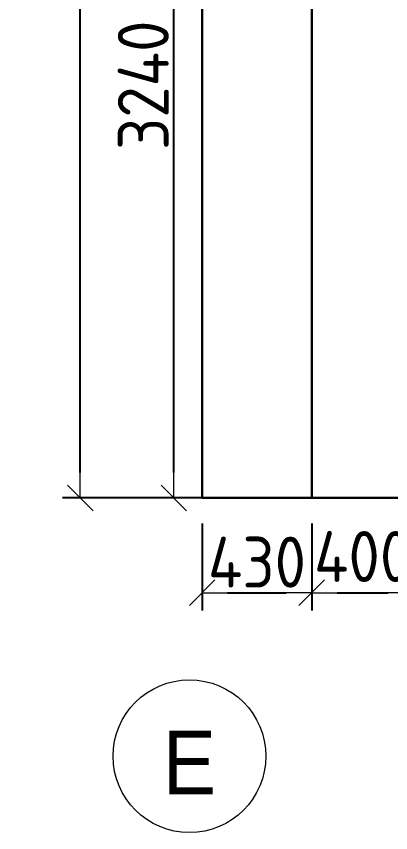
# Model space of a CAD drawing. Header units: millimetres. Extents: x -213536 to 1564669, y -45299 to 942238.
# Drawn here: x 165551 to 167021, y -45299 to -42095 of the extents above; entities that cross this region are included whole.
import ezdxf

# ---------------------------------------------------------------- set-up
doc = ezdxf.new("R2010")
doc.units = ezdxf.units.MM
doc.linetypes.add('50_200_ШТРИХ_1Т_ш5_п1_п1_', pattern=[700, 500, -100, 0, -100])
for name, color, linetype, lineweight in [('Оси-1', 7, 'Continuous', 20), ('Оси-2', 7, '50_200_ШТРИХ_1Т_ш5_п1_п1_', 9), ('Основные линии', 7, 'Continuous', 30), ('Размеры', 7, 'Continuous', 15)]:
    doc.layers.add(name, color=color, linetype=linetype, lineweight=lineweight)
doc.styles.add('Arial', font='arial.ttf', dxfattribs={"width": 0.9, "height": 500})
doc.styles.add('СПДС', font='isocpeur.ttf', dxfattribs={"width": 0.9})
doc.dimstyles.new('Размера А3', dxfattribs={"dimtxt": 200, "dimasz": 100, "dimexe": 70, "dimexo": 100, "dimgap": 20, "dimtad": 1, "dimdec": 0, "dimrnd": 10, "dimzin": 0, "dimdsep": 46, "dimtxsty": 'СПДС', "dimblk": 'ARROWHEAD_6', "dimcen": 1, "dimclrd": 256, "dimclre": 256, "dimclrt": 256, "dimazin": 0, "dimtfac": 1, "dimtdec": 0, "dimtmove": 2, "dimatfit": 3, "dimfxl": 1, "dimtolj": 1, "dimtzin": 0, "dimarcsym": 0})

# ---------------------------------------------------------------- blocks, each defined once
blk = doc.blocks.new('ARROWHEAD_6')
at = {"color": 0, "linetype": 'Continuous'}
for p, q in [((-0.5, -0.5), (0.5, 0.5)), ((0, 0), (-1, 0))]:
    blk.add_line(p, q, dxfattribs=at)
blk = doc.blocks.new('*D5751')
at = {"layer": 'Defpoints', "color": 0, "lineweight": 50, "transparency": 16777216}
for p in [(166169.3, -40745.3), (166710.7, -40745.3), (166710.7, -43985.3)]:
    blk.add_point(p, dxfattribs=at)
at = {"layer": 'Размеры', "lineweight": -2, "transparency": 16777216}
for p, q in [((166610.7, -40745.3), (166099.3, -40745.3)), ((166169.3, -43885.3), (166169.3, -40845.3)), ((166610.7, -43985.3), (166099.3, -43985.3))]:
    blk.add_line(p, q, dxfattribs=at)
at = {"layer": 'Размеры', "lineweight": -2, "transparency": 16777216, "xscale": 100, "yscale": 100, "zscale": 100}
for p, rotation in [((166169.3, -40745.3), 90), ((166169.3, -43985.3), 270)]:
    blk.add_blockref('ARROWHEAD_6', p, dxfattribs=dict(at, rotation=rotation))
at = {"layer": 'Размеры', "lineweight": 15, "transparency": 16777216, "insert": (166049.3, -42365.3), "char_height": 200, "attachment_point": 5, "rotation": 90, "style": 'СПДС'}
blk.add_mtext('\\A1;3240', dxfattribs=at)
blk = doc.blocks.new('*D5752')
at = {"layer": 'Defpoints', "color": 0, "lineweight": 50, "transparency": 16777216}
for p in [(166710.7, -43985.3), (167110.7, -43985.3), (167110.7, -44357.2)]:
    blk.add_point(p, dxfattribs=at)
at = {"layer": 'Размеры', "lineweight": -2, "transparency": 16777216}
for p, q in [((166710.7, -44085.3), (166710.7, -44427.2)), ((167110.7, -44085.3), (167110.7, -44427.2)), ((166810.7, -44357.2), (167010.7, -44357.2))]:
    blk.add_line(p, q, dxfattribs=at)
at = {"layer": 'Размеры', "lineweight": -2, "transparency": 16777216, "xscale": 100, "yscale": 100, "zscale": 100, "rotation": 180}
blk.add_blockref('ARROWHEAD_6', (166710.7, -44357.2), dxfattribs=at)
at = {"layer": 'Размеры', "lineweight": -2, "transparency": 16777216, "xscale": 100, "yscale": 100, "zscale": 100}
blk.add_blockref('ARROWHEAD_6', (167110.7, -44357.2), dxfattribs=at)
at = {"layer": 'Размеры', "lineweight": 15, "transparency": 16777216, "insert": (166910.7, -44215.2), "char_height": 200, "attachment_point": 5, "style": 'СПДС'}
blk.add_mtext('\\A1;400', dxfattribs=at)
blk = doc.blocks.new('*D5754')
at = {"layer": 'Defpoints', "color": 0, "lineweight": 50, "transparency": 16777216}
for p in [(166280.7, -43985.3), (166710.7, -43985.3), (166710.7, -44357.2)]:
    blk.add_point(p, dxfattribs=at)
at = {"layer": 'Размеры', "lineweight": -2, "transparency": 16777216}
for p, q in [((166280.7, -44085.3), (166280.7, -44427.2)), ((166710.7, -44085.3), (166710.7, -44427.2)), ((166380.7, -44357.2), (166610.7, -44357.2))]:
    blk.add_line(p, q, dxfattribs=at)
at = {"layer": 'Размеры', "lineweight": -2, "transparency": 16777216, "xscale": 100, "yscale": 100, "zscale": 100, "rotation": 180}
blk.add_blockref('ARROWHEAD_6', (166280.7, -44357.2), dxfattribs=at)
at = {"layer": 'Размеры', "lineweight": -2, "transparency": 16777216, "xscale": 100, "yscale": 100, "zscale": 100}
blk.add_blockref('ARROWHEAD_6', (166710.7, -44357.2), dxfattribs=at)
at = {"layer": 'Размеры', "lineweight": 15, "transparency": 16777216, "insert": (166495.7, -44237.2), "char_height": 200, "attachment_point": 5, "style": 'СПДС'}
blk.add_mtext('\\A1;430', dxfattribs=at)
blk = doc.blocks.new('Ось сетки - Круг_Ø6_00__ISO-2_5_0_9K_-17386508-АИ_План этажа Радиаторы_2')
at = {"layer": 'Оси-1'}
blk.add_circle((0, 0), 3, dxfattribs=at)
blk = doc.blocks.new('*D5791')
at = {"layer": 'Defpoints', "color": 0, "lineweight": 50, "transparency": 16777216}
for p in [(165801.9, -36705.3), (166280.7, -36705.3), (166230.7, -43985.3)]:
    blk.add_point(p, dxfattribs=at)
at = {"layer": 'Размеры', "lineweight": -2, "transparency": 16777216}
for p, q in [((166180.7, -36705.3), (165731.9, -36705.3)), ((165801.9, -43885.3), (165801.9, -36805.3)), ((166130.7, -43985.3), (165731.9, -43985.3))]:
    blk.add_line(p, q, dxfattribs=at)
at = {"layer": 'Размеры', "lineweight": -2, "transparency": 16777216, "xscale": 100, "yscale": 100, "zscale": 100}
for p, rotation in [((165801.9, -36705.3), 90), ((165801.9, -43985.3), 270)]:
    blk.add_blockref('ARROWHEAD_6', p, dxfattribs=dict(at, rotation=rotation))
at = {"layer": 'Размеры', "lineweight": 15, "transparency": 16777216, "insert": (165681.9, -40345.3), "char_height": 200, "attachment_point": 5, "rotation": 90, "style": 'СПДС'}
blk.add_mtext('\\A1;7280', dxfattribs=at)

msp = doc.modelspace()

# ---------------------------------------------------------------- linework, layer by layer
at = {"layer": 'Основные линии'}
for p, q in [((166280.7, -43985.3), (166710.7, -43985.3)), ((166710.7, -43985.3), (167110.7, -43985.3))]:
    msp.add_line(p, q, dxfattribs=at)
msp.add_lwpolyline([(166280.7, -36705.3), (166280.7, -43985.3), (166710.7, -43985.3), (166710.7, -34855.3), (166540.7, -34855.3)], dxfattribs=at)
msp.add_lwpolyline([(166710.7, -43985.3), (167110.7, -43985.3), (167110.7, -40745.3), (166710.7, -40745.3)], close=True, dxfattribs=at)

# ---------------------------------------------------------------- block references
at = {"layer": 'Оси-1', "xscale": 100, "yscale": 100, "zscale": 100, "rotation": 179.9999999999998}
msp.add_blockref('Ось сетки - Круг_Ø6_00__ISO-2_5_0_9K_-17386508-АИ_План этажа Радиаторы_2', (166230.7, -44999.1), dxfattribs=at)

# ---------------------------------------------------------------- texts
at = {"layer": 'Оси-2', "insert": (166230.4, -45023.6), "char_height": 250, "width": 428.4, "attachment_point": 5, "line_spacing_factor": 0.936439, "style": 'Arial'}
msp.add_mtext('\\pxqc,t4.572,9.144,13.716,18.288,22.86,27.432,32.004,36.576,41.148,45.72,50.292,54.864,59.436,64.008,68.58,73.152,77.724,82.296,86.868,91.44,96.012,100.584,105.156,109.728,114.3,118.872,123.444,128.016,132.588,137.16,141.732,146.304;{Е}', dxfattribs=at)

# ---------------------------------------------------------------- dimensions: what is measured, and where the dimension line sits
at = {"layer": 'Размеры', "lineweight": 15}
for base, p1, p2, picture, middle in [((165801.9, -36705.3), (166230.7, -43985.3), (166280.7, -36705.3), '*D5791', (165681.9, -40345.3)), ((166169.3, -40745.3), (166710.7, -43985.3), (166710.7, -40745.3), '*D5751', (166049.3, -42365.3))]:
    dim = msp.add_linear_dim(base=base, p1=p1, p2=p2, angle=90, dimstyle='Размера А3', dxfattribs=at)
    dim.commit()
    dim.dimension.update_dxf_attribs({"geometry": picture, "text_midpoint": middle})
for base, p1, p2, picture, middle in [((166710.7, -44357.2), (166280.7, -43985.3), (166710.7, -43985.3), '*D5754', (166495.7, -44237.2)), ((167110.7, -44357.2), (166710.7, -43985.3), (167110.7, -43985.3), '*D5752', (166910.7, -44215.2))]:
    dim = msp.add_linear_dim(base=base, p1=p1, p2=p2, dimstyle='Размера А3', dxfattribs=at)
    dim.commit()
    dim.dimension.update_dxf_attribs({"geometry": picture, "text_midpoint": middle, "dimtype": 160})

doc.saveas('drawing.dxf')
